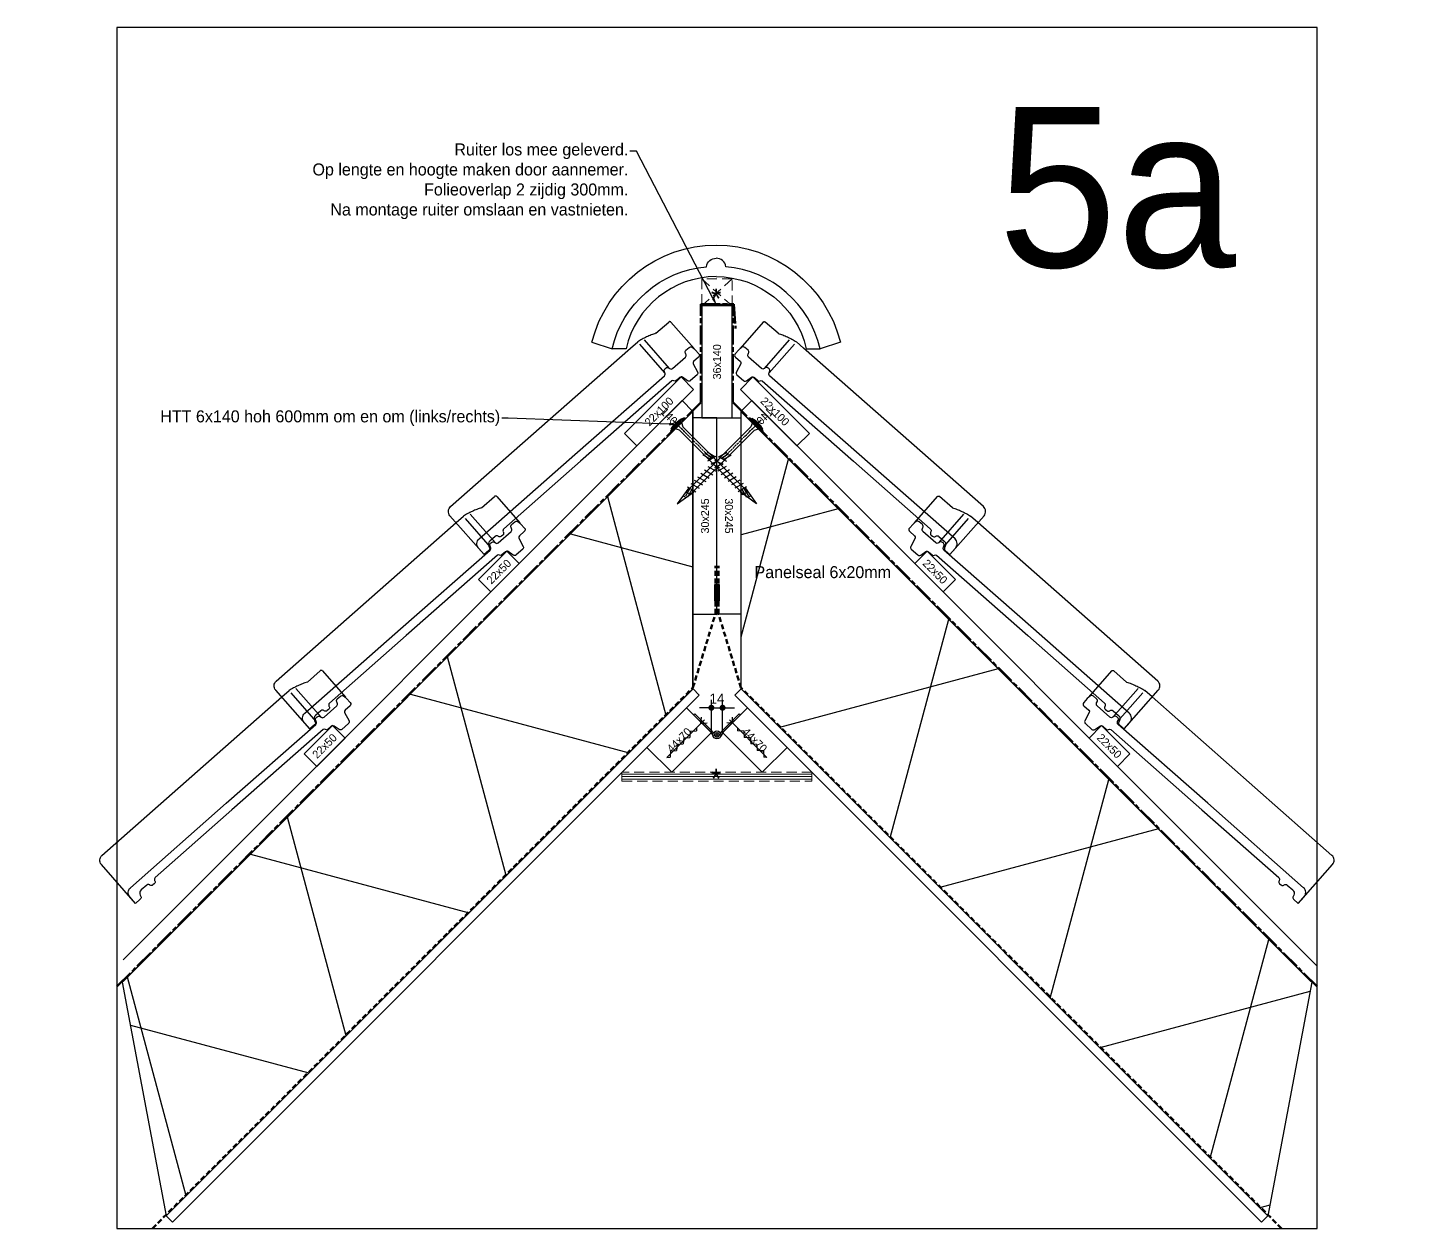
# Model space of a CAD drawing. Header units: millimetres. Extents: x -109306 to 269542, y -22401 to 197206.
# Drawn here: x 252430 to 254153, y -18974 to -17474 of the extents above; entities that cross this region are included whole.
import ezdxf
from ezdxf import colors
from ezdxf.entities.mleader import LeaderData, LeaderLine
from ezdxf.enums import TextEntityAlignment as Align
from ezdxf.math import Vec2, Vec3

# ---------------------------------------------------------------- set-up
doc = ezdxf.new("R2010")
doc.units = ezdxf.units.MM
for name, pattern in [('ACAD_ISO08W100', [36, 24, -3, 6, -3]), ('DASHDOT', [18.5, 12, -3, 0.5, -3]), ('DASHED', [19.05, 12.7, -6.35]), ('DASHED2', [9.525, 6.35, -3.175])]:
    doc.linetypes.add(name, pattern=pattern)
for name, color, linetype in [('EHP Bevestigingsmiddelen', 1, 'Continuous'), ('EHP Luchtdichting', 6, 'Continuous'), ('EHP Maatvoering', 1, 'Continuous'), ('EHP Tekst', 1, 'Continuous')]:
    doc.layers.add(name, color=color, linetype=linetype)
for name, color, linetype, lineweight in [('EHP Dampdichte folie', 3, 'DASHED2', 60), ('EHP Dampopen folie', 5, 'ACAD_ISO08W100', 60), ('EHP Derden', 8, 'DASHED', 13)]:
    doc.layers.add(name, color=color, linetype=linetype, lineweight=lineweight)
doc.layers.add('EHP Hulplijnen tekst niet printen', color=4, linetype='Continuous', plot=False)
doc.styles.get("Standard").update_dxf_attribs({"font": ''})
doc.styles.get('Standard').set_extended_font_data('Century Gothic')
doc.dimstyles.new('RFWOOD_FULL_DETAIL', dxfattribs={"dimscale": 5, "dimtxt": 2.5, "dimasz": 1.5, "dimexe": 2, "dimexo": 0, "dimgap": 1, "dimtad": 1, "dimdec": 0, "dimrnd": 0.001, "dimzin": 0, "dimdsep": 46, "dimtxsty": 'Standard', "dimblk1": 'DOT', "dimblk2": 'DOT', "dimsah": 1, "dimcen": 0.09, "dimdle": 2, "dimclrd": 6, "dimclre": 8, "dimclrt": 7, "dimazin": 0, "dimtfac": 1, "dimtdec": 0, "dimtix": 1, "dimtmove": 2, "dimatfit": 3, "dimfxl": 1, "dimtolj": 1, "dimtzin": 0, "dimarcsym": 0})

# ---------------------------------------------------------------- blocks, each defined once
blk = doc.blocks.new('*U782')
blk.add_lwpolyline([(0, 0), (930.9, 0), (930.9, 11), (0, 11)], close=True)
blk = doc.blocks.new('*U666')
at = {"layer": 'EHP Bevestigingsmiddelen', "color": 1, "linetype": 'DASHDOT', "ltscale": 0.2}
blk.add_line((59.385843, 0), (-9.12079, 0), dxfattribs=at)
at = {"layer": 'EHP Bevestigingsmiddelen'}
for p, q in [((-1.5, 9.5), (-2.5, 9.5)), ((-2.5, -9.5), (-2.5, 9.5)), ((0, 11.5), (-1.5, 11.5)), ((-1.5, -11.5), (-1.5, 11.5)), ((-1.5, -11.5), (-1.5, 11.5)), ((0.786236, 5.334553), (-1.5, 5.334553)), ((0, -11.5), (0, 11.5)), ((5.766851, 3.000001), (0.786236, 5.334553)), ((0.786236, -5.334553), (0.786236, 5.334553)), ((113.87921, 3.000001), (5.766851, 3.000001)), ((58.815277, 1.471101), (47.988008, 4.376713)), ((59.698588, -1.663065), (48.871318, 1.242548)), ((60.993539, -6.000001), (57.887709, 5.591109)), ((60.993537, -5.999999), (57.887709, 5.591109)), ((66.993537, -5.999999), (63.887709, 5.591111)), ((72.993537, -5.999999), (69.887707, 5.591111)), ((73.015056, -6.080308), (69.909226, 5.510802)), ((79.015056, -6.080308), (75.909228, 5.510802)), ((85.015056, -6.080308), (81.909228, 5.510802)), ((91.015054, -6.080308), (87.909226, 5.510802)), ((97.015056, -6.080308), (93.909226, 5.5108)), ((103.015056, -6.080308), (99.909228, 5.510802)), ((109.015056, -6.080308), (105.909228, 5.510802)), ((115.015054, -6.080308), (111.909226, 5.510802)), ((112.60353, 2.919622), (118.528182, 4.509565)), ((113.327736, 0.216851), (124.155005, 3.122463)), ((138.87921, -0.080308), (113.87921, 4.000001)), ((113.87921, 3.000001), (118.883573, 3.183227)), ((114.051941, -2.48592), (124.87921, 0.419692)), ((120.562609, -3.083023), (118.78907, 3.535917)), ((126.679183, -2.080308), (125.497892, 2.328329)), ((-1.5, -9.5), (-2.5, -9.5)), ((0.786236, -5.334553), (-1.5, -5.334553)), ((0, -11.5), (-1.5, -11.5)), ((0.786236, -5.334553), (5.766859, -2.999999)), ((114.479156, -2.999999), (5.766859, -2.999999)), ((60.581898, -4.79723), (49.754629, -1.891618)), ((120.547122, -3.025224), (114.189688, -2.999999)), ((114.479156, -3.999999), (138.87921, -0.080308))]:
    blk.add_line(p, q, dxfattribs=at)
blk.add_arc((28.292656, 0), 32.224799, 162.854214808, 197.145785192, dxfattribs=at)
blk = doc.blocks.new('*U743')
at = {"layer": 'EHP Bevestigingsmiddelen', "color": 1, "linetype": 'DASHDOT', "ltscale": 0.2}
blk.add_line((13.7, -13.7), (-6.4, 6.4), dxfattribs=at)
at = {"layer": 'EHP Bevestigingsmiddelen', "xscale": -1, "rotation": 134.9999999999999}
blk.add_blockref('*U666', (0, 0), dxfattribs=at)
at = {"layer": 'EHP Hulplijnen tekst niet printen', "insert": (-11.1, 11.1), "char_height": 10, "attachment_point": 5, "rotation": 315}
blk.add_mtext_dynamic_manual_height_columns('140', width=10.985, gutter_width=17.5, heights=[0], dxfattribs=at)
blk = doc.blocks.new('BN000120D$2')
at = {"color": 1, "linetype": 'Continuous', "ltscale": 400}
blk.add_lwpolyline([(-155.177736, 8.172845, -0.781185), (155.173638, 8.170676)], format="xyb", dxfattribs=at)
at = {"color": 7, "linetype": 'Continuous', "ltscale": 400}
for points in [[(-0.000005, 90, 0.350781), (-112.500003, -0.000011), (-130, 0, -0.32313), (-11.991762, 102.458624, -0.376816), (0.000061, 112.991767)], [(-0.000005, 90, -0.350781), (112.5, -0.000001), (130, 0, 0.32313), (11.99175, 102.458625, 0.376815), (-0.000061, 112.991767)]]:
    blk.add_lwpolyline(points, format="xyb", dxfattribs=at)
at = {"color": 1, "linetype": 'Continuous', "ltscale": 400}
for points in [[(-155.177734, 8.172852), (-129.995361, 0)], [(155.182373, 8.172852), (130, 0)]]:
    blk.add_lwpolyline(points, dxfattribs=at)
blk = doc.blocks.new('*U722')
h = blk.add_hatch()
h.set_pattern_fill('ISOLATIE', color=256, scale=245, style=0, pattern_type=2)
h.set_pattern_definition([(60, (0, -4e-12), (-212.176, 122.5), []), (120, (0, -4e-12), (-212.176, -122.5), [])])
h.paths.add_polyline_path([(1175.9, 245), (167.4, 245), (0, 0), (930.9, 0), (1056, 125.1)])
blk.add_lwpolyline([(1175.9, 245), (167.4, 245), (0, 0), (0, 0), (930.9, 0), (1056, 125.1)], close=True)
blk = doc.blocks.new('BNOVH000B$2')
at = {"color": 1, "linetype": 'Continuous', "ltscale": 400}
blk.add_lwpolyline([(-4.607633, -72.634071), (-0.507161, -7.984015, -0.414214), (7.983656, -0.505826), (306.765381, -19.461395)], format="xyb", dxfattribs=at)
at = {"color": 1, "linetype": 'DASHED2', "ltscale": 400}
blk.add_lwpolyline([(306.765381, -19.461395), (318.913177, -20.232227, -0.063748), (342.582732, -28.872767), (363.816071, -30.219614, -0.414214), (365.685305, -32.342388), (362.930328, -75.772003)], format="xyb", dxfattribs=at)
for points in [[(315.653687, -71.612961), (318.674286, -24.001543)], [(323.528778, -72.112488), (326.549377, -24.501074)]]:
    blk.add_lwpolyline(points, dxfattribs=at)
at = {"color": 7, "linetype": 'Continuous', "ltscale": 400}
for points in [[(162.939163, -75.24762), (35.388271, -67.155594, 0.346419), (32.332868, -69.261757), (32.208397, -69.663368, -0.34642), (29.152066, -71.76974), (26.880663, -71.625717, -0.346418), (24.116321, -69.149877), (24.043949, -68.736298, 0.346419), (21.27807, -66.260763), (12.150923, -65.681381, 0.339449), (6.694334, -69.342673), (6.107766, -71.08606, -0.339452), (3.074921, -73.122243), (-4.607633, -72.634071), (-3.911165, -61.656105, -0.414214), (4.57868, -54.179608), (163.721054, -64.275009)], [(163.721054, -64.275009), (312.597626, -73.719734, 0.34642), (315.65294, -71.612962), (316.081909, -70.22963, -0.346418), (319.137209, -68.122364), (320.513977, -68.210251, -0.346419), (323.278875, -70.685866), (323.528778, -72.112488, 0.34642), (326.293636, -74.589384), (347.527344, -75.935265, 0.34642), (350.582755, -73.829089), (351.011627, -72.44516, -0.346409), (354.067276, -70.339005), (359.435699, -70.679352, -0.346429), (362.200625, -73.155084), (362.653351, -75.73613), (362.783844, -78.096054), (362.351929, -84.892128, -0.414214), (359.167991, -87.69696), (350.891724, -87.171593, 0.346418), (348.683398, -88.693428), (345.226959, -99.860466, -0.34642), (342.170061, -101.96707), (331.379486, -101.282631, -0.345772), (328.614772, -98.812945), (327.279694, -91.291748, 0.345782), (324.515422, -88.822875), (318.587646, -88.446442, -0.348737), (316.607744, -86.658449, 0.348633), (314.626961, -84.870368), (162.939163, -75.24762)]]:
    blk.add_lwpolyline(points, format="xyb", dxfattribs=at)
blk = doc.blocks.new('*U772')
h = blk.add_hatch()
h.set_pattern_fill('ANSI31', color=256, angle=135)
h.set_pattern_definition([(180, (87.4457, -7), (-7e-16, -3.175), [])])
h.paths.add_polyline_path([(0, 11), (0, 0), (237.4, 0), (237.4, 11)])
blk.add_lwpolyline([(0, 0), (237.4, 0), (237.4, 11), (0, 11)], close=True)
blk = doc.blocks.new('*U748')
for p, q in [((0, -3), (-5, 2.8)), ((0, 3), (0, -63)), ((0, -3), (5, 2.8)), ((-2.5, -19.4), (2.5, -13.6)), ((0, -10.7), (2.5, -13.6)), ((-2.5, -19.4), (2.5, -25.2)), ((-2.5, -31), (2.5, -25.2)), ((-2.5, -31), (2.5, -36.8)), ((-2.5, -42.6), (2.5, -36.8)), ((-2.5, -42.6), (2.5, -48.5)), ((-2.5, -54.3), (2.5, -48.5)), ((-2.5, -54.3), (2.5, -60.1)), ((0, -63), (2.5, -60.1))]:
    blk.add_line(p, q)
blk = doc.blocks.new('*U701')
for p, q in [((-29, 24.8), (-27.6, 26.2)), ((-7.8, 3.5), (-29, 24.8)), ((-6.2, 4.8), (-27.6, 26.2)), ((6.2, 4.8), (27.6, 26.2)), ((7.8, 3.5), (29, 24.7)), ((27.6, 26.2), (29, 24.7)), ((-7.8, 3.5), (-4.8, -1.5)), ((-6.2, 4.8), (-4.6, 2.1)), ((-3, 0), (3, 0)), ((0, 3), (0, -3)), ((6.2, 4.8), (4.6, 2.1)), ((7.8, 3.5), (4.8, -1.5))]:
    blk.add_line(p, q)
for radius in [5, 3]:
    blk.add_circle((0, 0), radius)
at = {"layer": 'EHP Bevestigingsmiddelen', "rotation": 314.9920548904091}
blk.add_blockref('*U748', (-17.9, 16.5), dxfattribs=at)
at = {"layer": 'EHP Bevestigingsmiddelen', "xscale": -1, "rotation": 45.00000000000103}
blk.add_blockref('*U748', (17.9, 16.5), dxfattribs=at)
blk = doc.blocks.new('_DOT')
at = {"color": 0, "linetype": 'ByBlock'}
blk.add_line((-0.5, 0), (-1, 0), dxfattribs=at)
at = {"color": 0, "linetype": 'ByBlock', "const_width": 0.5}
blk.add_lwpolyline([(-0.25, 0, 1), (0.25, 0, 1)], format="xyb", close=True, dxfattribs=at)
blk = doc.blocks.new('*D866')
at = {"layer": 'Defpoints', "color": 0, "transparency": 16777216}
for p in [(253298.8, -18323.3), (253284.8, -18354.4), (253298.8, -18354.4)]:
    blk.add_point(p, dxfattribs=at)
at = {"layer": 'EHP Maatvoering', "color": 8, "lineweight": -2, "transparency": 16777216}
for p, q in [((253284.8, -18354.4), (253284.8, -18313.3)), ((253298.8, -18354.4), (253298.8, -18313.3))]:
    blk.add_line(p, q, dxfattribs=at)
at = {"layer": 'EHP Maatvoering', "color": 6, "lineweight": -2, "transparency": 16777216}
for p, q in [((253277.3, -18323.3), (253269.8, -18323.3)), ((253284.8, -18323.3), (253298.8, -18323.3)), ((253306.3, -18323.3), (253313.8, -18323.3))]:
    blk.add_line(p, q, dxfattribs=at)
at = {"layer": 'EHP Maatvoering', "color": 6, "lineweight": -2, "transparency": 16777216, "xscale": 7.5, "yscale": 7.5, "zscale": 7.5}
blk.add_blockref('_DOT', (253284.8, -18323.3), dxfattribs=at)
at = {"layer": 'EHP Maatvoering', "color": 6, "lineweight": -2, "transparency": 16777216, "xscale": 7.5, "yscale": 7.5, "zscale": 7.5, "rotation": 180}
blk.add_blockref('_DOT', (253298.8, -18323.3), dxfattribs=at)
at = {"layer": 'EHP Maatvoering', "color": 7, "transparency": 16777216, "insert": (253291.8, -18311.9), "char_height": 12.5, "attachment_point": 5}
blk.add_mtext('\\A1;14', dxfattribs=at)
blk = doc.blocks.new('*U810')
blk.add_lwpolyline([(0, 0), (35.4, 35.4), (19.8, 50.9), (-15.6, 15.6)], close=True)
at = {"color": 1, "flags": 8}
blk.add_attdef('22X50', text='', height=10, rotation=45, dxfattribs=at).set_placement((9.9, 25.5), align=Align.MIDDLE_CENTER)
blk = doc.blocks.new('*U811')
blk.add_lwpolyline([(0, 0), (70.7, 70.7), (55.2, 86.3), (-15.6, 15.6)], close=True)
at = {"color": 1, "flags": 8}
blk.add_attdef('22X100', text='', height=10, rotation=45, dxfattribs=at).set_placement((27.6, 43.1), align=Align.MIDDLE_CENTER)
blk = doc.blocks.new('*U815')
blk.add_lwpolyline([(0, 0), (0, 245), (-30, 245), (-30, 0)], close=True)
at = {"color": 1, "flags": 8}
blk.add_attdef('30X245', text='', height=10, rotation=90, dxfattribs=at).set_placement((-15, 122.5), align=Align.MIDDLE_CENTER)
blk = doc.blocks.new('*U816')
blk.add_lwpolyline([(0, 0), (49.5, 49.5), (18.4, 80.6), (-31.1, 31.1)], close=True)
at = {"color": 1, "flags": 8}
blk.add_attdef('44X70', text='', height=10, rotation=45, dxfattribs=at).set_placement((9.2, 40.3), align=Align.MIDDLE_CENTER)
blk = doc.blocks.new('*U814')
blk.add_lwpolyline([(0, 0), (0, 140), (-38, 140), (-38, 0)], close=True)
at = {"color": 1, "flags": 8}
blk.add_attdef('38X140', text='', height=10, rotation=90, dxfattribs=at).set_placement((-19, 70), align=Align.MIDDLE_CENTER)
blk = doc.blocks.new('*U834')
at = {"layer": 'EHP Luchtdichting'}
h = blk.add_hatch(color=256, dxfattribs=at)
h.dxf.hatch_style = 1
h.paths.add_polyline_path([(-3, 0), (3, 0), (3, 20), (-3, 20)])
blk.add_lwpolyline([(-3, 0), (3, 0), (3, 20), (-3, 20)], close=True, dxfattribs=at)
at = {"layer": 'EHP Tekst'}
blk.add_text('Panelseal 6x20mm', height=15, dxfattribs=at).set_placement((46.9, 28.2))

msp = doc.modelspace()

# ---------------------------------------------------------------- linework, layer by layer
for p, q in [((252549.8, -18638.3), (253248.4, -17939.7)), ((252549.8, -18665.2), (253261.8, -17953.2)), ((253261.8, -17953.2), (253248.4, -17939.7)), ((253261.8, -17953.2), (253261.8, -18299.6)), ((253321.8, -17953.2), (253335.3, -17939.7)), ((254033.8, -18665.2), (253321.8, -17953.2)), ((253321.8, -17953.2), (253321.8, -18299.6)), ((254041.8, -18646.3), (253335.3, -17939.7))]:
    msp.add_line(p, q)
at = {"layer": 'EHP Dampdichte folie'}
for points in [[(252586.4, -18973.7), (253261.8, -18298.2), (253289.8, -18206.2), (253289.8, -18146.2)], [(253997.3, -18973.7), (253321.8, -18298.2), (253293.8, -18206.2), (253293.8, -18146.2)]]:
    msp.add_lwpolyline(points, dxfattribs=at)
at = {"layer": 'EHP Dampopen folie'}
for points in [[(252541.8, -18671.7), (253271.8, -17941.7), (253271.8, -17941.7), (253271.8, -17819.2), (253312.8, -17819.2), (253315.1, -17849.4)], [(254041.8, -18671.7), (253311.8, -17941.7), (253311.8, -17941.7), (253311.8, -17821.2), (253311.8, -17820.2), (253273.8, -17820.2)]]:
    msp.add_lwpolyline(points, dxfattribs=at)
at = {"layer": 'EHP Derden'}
msp.add_lwpolyline([(253272.8, -17787.7), (253272.8, -17821.2), (253310.8, -17821.2), (253310.8, -17787.7), (253272.8, -17787.7), (253310.8, -17821.2), (253310.8, -17787.7), (253272.8, -17821.2)], dxfattribs=at)
at = {"layer": 'EHP Hulplijnen tekst niet printen'}
msp.add_lwpolyline([(252541.8, -18973.7), (254041.8, -18973.7), (254041.8, -17473.7), (252541.8, -17473.7)], close=True, dxfattribs=at)

# ---------------------------------------------------------------- block references
for name, p in [('BN000120D$2', (253290.8, -17874.8)), ('*U743', (253243.1, -17970.4)), ('*U834', (253291.8, -18189.6)), ('*U701', (253291.8, -18357.2))]:
    msp.add_blockref(name, p)
for name, p, rotation in [('BNOVH000B$2', (252952.9, -18077.4), 45), ('*U722', (252603.6, -18957.9), 44.99999999999788), ('BNOVH000B$2', (252735.1, -18295.2), 45), ('BNOVH000B$2', (252517.3, -18513), 45), ('*U782', (252611.4, -18965.7), 45)]:
    msp.add_blockref(name, p, dxfattribs=dict(rotation=rotation))
ref = msp.add_blockref('*U814', (253310.8, -17961.2))
ref.add_attrib('38X140', '36x140', dxfattribs={"color": 1, "height": 10, "rotation": 90}).set_placement((253291.8, -17891.2), align=Align.MIDDLE_CENTER)
at = {"xscale": -1}
for name, p, rotation in [('BNOVH000B$2', (253630.8, -18077.4), 315), ('*U722', (253980.1, -18957.9), 315.0000000000026), ('BNOVH000B$2', (253848.6, -18295.2), 315), ('BNOVH000B$2', (254066.3, -18513), 315), ('*U782', (253972.3, -18965.7), 315)]:
    msp.add_blockref(name, p, dxfattribs=dict(at, rotation=rotation))
ref = msp.add_blockref('*U811', (253191.8, -17996.3))
ref.add_attrib('22X100', '22x100', dxfattribs={"color": 1, "height": 10, "rotation": 45}).set_placement((253219.4, -17953.2), align=Align.MIDDLE_CENTER)
ref = msp.add_blockref('*U811', (253391.8, -17996.3), dxfattribs=dict(xscale=-1))
ref.add_attrib('22X100', '22x100', dxfattribs={"color": 1, "height": 10, "rotation": 315}).set_placement((253364.3, -17953.2), align=Align.MIDDLE_CENTER)
msp.add_blockref('*U743', (253340.5, -17970.4), dxfattribs=at)
ref = msp.add_blockref('*U815', (253291.8, -18206.2))
ref.add_attrib('30X245', '30x245', dxfattribs={"color": 1, "height": 10, "rotation": 90}).set_placement((253276.8, -18083.7), align=Align.MIDDLE_CENTER)
ref = msp.add_blockref('*U815', (253291.8, -18206.2), dxfattribs=dict(xscale=-1))
ref.add_attrib('30X245', '30x245', dxfattribs={"color": 1, "height": 10, "rotation": 270}).set_placement((253306.8, -18083.7), align=Align.MIDDLE_CENTER)
ref = msp.add_blockref('*U810', (253009.4, -18178.7))
ref.add_attrib('22X50', '22x50', dxfattribs={"color": 1, "height": 10, "rotation": 45}).set_placement((253019.3, -18153.3), align=Align.MIDDLE_CENTER)
ref = msp.add_blockref('*U810', (253574.3, -18178.7), dxfattribs=dict(xscale=-1))
ref.add_attrib('22X50', '22x50', dxfattribs={"color": 1, "height": 10, "rotation": 315}).set_placement((253564.4, -18153.3), align=Align.MIDDLE_CENTER)
ref = msp.add_blockref('*U816', (253235.3, -18403.9))
ref.add_attrib('44X70', '44x70', dxfattribs={"color": 1, "height": 10, "rotation": 45}).set_placement((253244.5, -18363.6), align=Align.MIDDLE_CENTER)
ref = msp.add_blockref('*U816', (253348.3, -18403.9), dxfattribs=dict(xscale=-1))
ref.add_attrib('44X70', '44x70', dxfattribs={"color": 1, "height": 10, "rotation": 315}).set_placement((253339.1, -18363.6), align=Align.MIDDLE_CENTER)
ref = msp.add_blockref('*U810', (252791.6, -18396.5))
ref.add_attrib('22X50', '22x50', dxfattribs={"color": 1, "height": 10, "rotation": 45}).set_placement((252801.5, -18371.1), align=Align.MIDDLE_CENTER)
ref = msp.add_blockref('*U810', (253792.1, -18396.5), dxfattribs=dict(xscale=-1))
ref.add_attrib('22X50', '22x50', dxfattribs={"color": 1, "height": 10, "rotation": 315}).set_placement((253782.2, -18371.1), align=Align.MIDDLE_CENTER)
at = {"layer": 'EHP Derden'}
msp.add_blockref('*U772', (253173.1, -18414.9), dxfattribs=at)

# ---------------------------------------------------------------- texts
for p in [(253284.2, -17824.8, 688), (253284.2, -18424.3, 688)]:
    msp.add_text('*', height=25).set_placement(p)
at = {"layer": 'EHP Hulplijnen tekst niet printen'}
msp.add_text('5a', height=200, dxfattribs=at).set_placement((253642.9, -17772.9))

# ---------------------------------------------------------------- dimensions: what is measured, and where the dimension line sits
at = {"layer": 'EHP Maatvoering'}
dim = msp.add_linear_dim(base=(253298.8, -18323.3), p1=(253284.8, -18354.4), p2=(253298.8, -18354.4), dimstyle='RFWOOD_FULL_DETAIL', dxfattribs=at)
dim.commit()
dim.dimension.update_dxf_attribs({"geometry": '*D866', "text_midpoint": (253291.8, -18311.9)})

# ---------------------------------------------------------------- leaders
at = {"layer": 'EHP Tekst'}
ml = msp.add_multileader_mtext('Standard', dxfattribs=at)
ml.set_content('Ruiter los mee geleverd. \\POp lengte en hoogte maken door aannemer. \\PFolieoverlap 2 zijdig 300mm. \\PNa montage ruiter omslaan en vastnieten.', color=256)
ml.set_leader_properties()
ml.build(insert=Vec2(0, 0))
ml.multileader.update_dxf_attribs({"arrow_head_size": 10})
ctx = ml.context
ctx.base_point, ctx.char_height, ctx.arrow_head_size, ctx.plane_origin = Vec3(252716.8, -17628.1), 15, 10, Vec3(253291.8, -17804.4)
ctx.text_align_type = 2
notes = []
notes.append((ctx, [(0, (1, 1, 0), (253191.1, -17628.1), (-1, 0), 8, [(0, [(253291.8, -17821.2)], 0, [])])]))
ctx.mtext.insert, ctx.mtext.alignment, ctx.mtext.flow_direction = Vec3(253181.1, -17618.4), 3, 5
ml = msp.add_multileader_mtext('Standard', dxfattribs=at)
ml.set_content('HTT 6x140 hoh 600mm om en om (links/rechts)', color=256)
ml.set_leader_properties()
ml.build(insert=Vec2(0, 0))
ml.multileader.update_dxf_attribs({"arrow_head_size": 10})
ctx = ml.context
ctx.base_point, ctx.char_height, ctx.arrow_head_size, ctx.plane_origin = Vec3(252563.2, -17961.5), 15, 10, Vec3(253242.1, -17969.4)
ctx.text_align_type = 2
notes.append((ctx, [(0, (1, 1, 0), (253030.9, -17961.5), (-1, 0), 8, [(0, [(253242.1, -17969.4)], 0, [])])]))
ctx.mtext.insert, ctx.mtext.alignment, ctx.mtext.flow_direction = Vec3(253020.9, -17951.8), 3, 5
for ctx, leaders in notes:
    for number, flags, end, landing, length, lines in leaders:
        leader = LeaderData()
        leader.index, (leader.has_last_leader_line, leader.has_dogleg_vector, leader.attachment_direction) = number, flags
        leader.last_leader_point, leader.dogleg_vector, leader.dogleg_length = Vec3(end), Vec3(landing), length
        for number, points, colour, breaks in lines:
            line = LeaderLine()
            line.index, line.vertices, line.color, line.breaks = number, Vec3.list(points), colors.encode_raw_color(colour), breaks
            leader.lines.append(line)
        ctx.leaders.append(leader)

doc.saveas('drawing.dxf')
